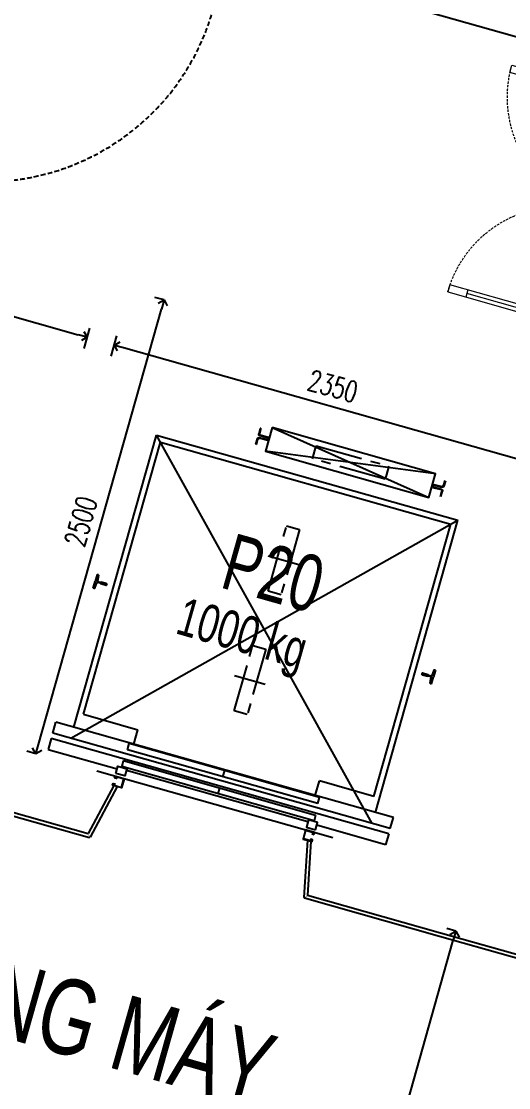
# Model space of a CAD drawing. Header units: millimetres. Extents: x -361675616 to 361246347, y -284141842 to 284396604.
# Drawn here: x -53049 to -50464, y 98277 to 103931 of the extents above; entities that cross this region are included whole.
import ezdxf
from ezdxf.enums import TextEntityAlignment as Align
from ezdxf.xclip import XClip

# ---------------------------------------------------------------- set-up
doc = ezdxf.new("R2010")
doc.units = ezdxf.units.MM
doc.header["$LTSCALE"] = 100
doc.header["$MEASUREMENT"] = 0
doc.header["$XCLIPFRAME"] = 0
for name, pattern in [('CENTERX2', [4, 2.5, -0.5, 0.5, -0.5]), ('HIDDEN', [0.375, 0.25, -0.125]), ('PHANTOMX2', [5, 2.5, -0.5, 0.5, -0.5, 0.5, -0.5]), ('Xref_NT1+NT2_MBDV Cot vach_220729$0$HIDDEN', [0.375, 0.25, -0.125]), ('Xref_NT1+NT2_MBDV Cot vach_220729$0$HIDDEN2', [0.1875, 0.125, -0.0625])]:
    doc.linetypes.add(name, pattern=pattern)
for name, color, linetype in [('A-ANNO-ROOM', 50, 'Continuous'), ('dien tich thong thuy', 3, 'Continuous'), ('KT-Net manh', 139, 'Continuous'), ('KT-Noi that', 32, 'Continuous'), ('Xref_NT1+NT2 Cot vach HIGH$0$KT-Text', 7, 'Continuous'), ('Xref_NT1+NT2_MBDV Cot vach_220729$0$KT-Net manh', 139, 'Continuous'), ('Xref_NT1+NT2_MBDV Cot vach_220729$0$KT-Text', 7, 'Continuous'), ('Xref_NT1+NT2_MBDV Cot vach_220729$0$KT-Tuong', 1, 'Continuous'), ('Xref_ST_MBDV Cot vach 30.7.2022$0$KT-Text', 7, 'Continuous')]:
    doc.layers.add(name, color=color, linetype=linetype)
doc.layers.add('KT-Kich thuoc', color=159, linetype='Continuous', lineweight=18)
doc.layers.add('Xref_NT1+NT2_MBDV Cot vach_220729$0$CUA', color=37, linetype='Continuous', lineweight=13)
doc.styles.add('220126_HDN_HBA typical plan$0$211210_HDN_HBA_TYPICAL PLAN CORE OPT 1$0$HBA-Text', font='GOTHIC.TTF')
doc.styles.add('Xref_NT1+NT2 Cot vach HIGH$0$Arial', font='arial.ttf', dxfattribs={"width": 0.7})
doc.styles.add('Xref_NT1+NT2_MBDV Cot vach_220729$0$Arial', font='arial.ttf', dxfattribs={"width": 0.7})
doc.styles.add('Xref_NT1+NT2_MBDV Cot vach_220729$0$xref.N.Cot vach tang N2$0$DIM', font='vnsimli.shx', dxfattribs={"width": 0.7})
doc.dimstyles.new('Xref_NT1+NT2_MBDV Cot vach_220729$0$xref.N.Cot vach tang N2$0$CCU 1-100 A1', dxfattribs={"dimscale": 100, "dimtxt": 2.2, "dimasz": 1, "dimexe": 1, "dimexo": 0, "dimgap": 1, "dimtad": 1, "dimdec": 0, "dimdsep": 46, "dimtxsty": 'Xref_NT1+NT2_MBDV Cot vach_220729$0$xref.N.Cot vach tang N2$0$DIM', "dimblk1": 'Xref_NT1+NT2_MBDV Cot vach_220729$0$xref.N.Cot vach tang N2$0$_ARCHTICK', "dimblk2": 'Xref_NT1+NT2_MBDV Cot vach_220729$0$xref.N.Cot vach tang N2$0$_ARCHTICK', "dimsah": 1, "dimcen": 0, "dimdle": 1, "dimclrd": 256, "dimclre": 256, "dimclrt": 31, "dimadec": 0, "dimazin": 0, "dimtfac": 1, "dimtdec": 0, "dimtix": 1, "dimtmove": 2, "dimatfit": 3, "dimldrblk": 'Xref_NT1+NT2_MBDV Cot vach_220729$0$xref.N.Cot vach tang N2$0$_ARCHTICK', "dimfxl": 8, "dimtolj": 1, "dimarcsym": 0})

# ---------------------------------------------------------------- blocks, each defined once
blk = doc.blocks.new('*U109')
for p, q in [((-1260, 525), (-1300, 525)), ((-1280, 100), (-1280, 525)), ((-90, 525), (-50, 525)), ((-70, 100), (-70, 525)), ((-1260, 100), (-1300, 100)), ((-90, 100), (-50, 100))]:
    blk.add_line(p, q)
for points in [[(-1300, 0), (-1260, 0), (-1260, 625), (-1300, 625)], [(-50, 0), (-90, 0), (-90, 625), (-50, 625)], [(-1350, -150), (-1290, -150), (-1290, -40), (-1300, -40), (-1300, 0), (-1350, 0)], [(0, -150), (-60, -150), (-60, -40), (-50, -40), (-50, 0), (0, 0)]]:
    blk.add_lwpolyline(points, close=True)
at = {"linetype": 'Xref_NT1+NT2_MBDV Cot vach_220729$0$HIDDEN2'}
for centre, start, end in [((-1300, 0), 0, 90), ((-50, 0), 90, 180)]:
    blk.add_arc(centre, 625, start, end, dxfattribs=at)
blk = doc.blocks.new('Xref_NT1+NT2_MBDV Cot vach_220729$0$A$C6F5A0866')
at = {"layer": 'Xref_NT1+NT2_MBDV Cot vach_220729$0$KT-Net manh', "linetype": 'Xref_NT1+NT2_MBDV Cot vach_220729$0$HIDDEN', "elevation": 0}
blk.add_lwpolyline([(3150, 7205, 0.414131), (4399.7, 5955), (4650.3, 5955, 0.414131), (5900, 7205, 1.000029)], format="xyb", dxfattribs=at)
at = {"layer": 'Xref_NT1+NT2_MBDV Cot vach_220729$0$KT-Tuong'}
blk.add_lwpolyline([(5900, 3525), (4600, 3525), (4600, 3725), (4700, 3725), (4700, 5825)], dxfattribs=at)
at = {"layer": 'Xref_NT1+NT2_MBDV Cot vach_220729$0$CUA', "xscale": -0.9999999999999994, "rotation": 359.9999999999839}
blk.add_blockref('*U109', (3250, 3725), dxfattribs=at)
blk = doc.blocks.new('TM KHACH CH (NT2)')
at = {"layer": 'KT-Net manh'}
for p, q in [((2832, 100), (2832, -583.1)), ((2850, 100), (2850, -595.3)), ((2500, -537.5), (2500, -1837.5)), ((2550, -644.8), (2832, -583.1)), ((2550, -663.3), (2847, -598.3)), ((2847, -595.3), (2847, -598.3)), ((2850, -595.3), (2847, -595.3)), ((2550, -1711.7), (2847, -1776.7)), ((2550, -1730.2), (2832, -1791.9)), ((2832, -2525), (2832, -1791.9)), ((2847, -1779.7), (2847, -1776.7)), ((2850, -1779.7), (2847, -1779.7)), ((2850, -2525), (2850, -1779.7))]:
    blk.add_line(p, q, dxfattribs=at)
at = {"layer": 'KT-Net manh', "const_width": 2}
for points in [[(2847, -595.3), (2832, -583.1)], [(2847, -1779.7), (2832, -1791.9)]]:
    blk.add_lwpolyline(points, dxfattribs=at)
at = {"layer": 'KT-Net manh', "ltscale": 2}
for points in [[(2510, -637.5), (2500, -637.5), (2500, -687.5), (2550, -687.5), (2550, -637.5), (2540, -637.5), (2540, -647.5), (2541.6, -647.5), (2541.6, -639.1), (2548.4, -639.1), (2548.4, -685.9), (2501.6, -685.9), (2501.6, -639.1), (2508.4, -639.1), (2508.4, -647.5), (2510, -647.5)], [(2510, -1737.5), (2500, -1737.5), (2500, -1687.5), (2550, -1687.5), (2550, -1737.5), (2540, -1737.5), (2540, -1727.5), (2541.6, -1727.5), (2541.6, -1735.9), (2548.4, -1735.9), (2548.4, -1689.1), (2501.6, -1689.1), (2501.6, -1735.9), (2508.4, -1735.9), (2508.4, -1727.5), (2510, -1727.5)]]:
    blk.add_lwpolyline(points, close=True, dxfattribs=at)
at = {"layer": 'KT-Noi that', "linetype": 'Continuous'}
for p, q in [((1497.5, -260.5, 0), (1497.5, -255.5, 0)), ((1497.5, -255.5, 0), (1535, -255.5, 0)), ((1500.5, -263.5, 0), (1530, -266.6, 0)), ((1533, -283.4, 0), (1533, -269.6, 0)), ((1572.5, -255.5, 0), (1535, -255.5, 0)), ((1537.1, -283.4, 0), (1537.1, -269.6, 0)), ((1569.5, -263.5, 0), (1540.1, -266.6, 0)), ((1572.5, -260.5, 0), (1572.5, -255.5, 0)), ((1530, -316.5, 0), (1530, -287.5, 0)), ((1531, -317.5, 0), (1535, -317.5, 0)), ((1539, -317.5, 0), (1535, -317.5, 0)), ((1540, -316.5, 0), (1540, -287.5, 0)), ((516.5, -877.5, 0), (545.6, -877.5, 0)), ((516.5, -880.7, 0), (516.5, -877.5, 0)), ((516.5, -880.7, 0), (545.6, -880.7, 0)), ((551.8, -931.3, 0), (551.8, -886.9, 0)), ((555, -931.3, 0), (555, -886.9, 0)), ((565, -931.3, 0), (565, -886.9, 0)), ((568.2, -931.3, 0), (568.2, -886.9, 0)), ((603.5, -877.5, 0), (574.4, -877.5, 0)), ((603.5, -880.7, 0), (574.4, -880.7, 0)), ((603.5, -880.7, 0), (603.5, -877.5, 0)), ((558, -934.3, 0), (562, -934.3, 0)), ((558, -937.5, 0), (562, -937.5, 0)), ((551.8, -1843.7, 0), (551.8, -1888.1, 0)), ((555, -1843.7, 0), (555, -1888.1, 0)), ((558, -1837.5, 0), (562, -1837.5, 0)), ((558, -1840.7, 0), (562, -1840.7, 0)), ((565, -1843.7, 0), (565, -1888.1, 0)), ((568.2, -1843.7, 0), (568.2, -1888.1, 0)), ((516.5, -1894.3, 0), (545.6, -1894.3, 0)), ((516.5, -1897.5, 0), (545.6, -1897.5, 0)), ((603.5, -1894.3, 0), (574.4, -1894.3, 0)), ((603.5, -1897.5, 0), (574.4, -1897.5, 0)), ((1530, -2058.5, 0), (1530, -2087.5, 0)), ((1531, -2057.5, 0), (1535, -2057.5, 0)), ((1532.9, -2091.6, 0), (1532.9, -2105.4, 0)), ((1539, -2057.5, 0), (1535, -2057.5, 0)), ((1537.1, -2091.6, 0), (1537.1, -2105.4, 0)), ((1540, -2058.5, 0), (1540, -2087.5, 0)), ((1497.5, -2114.5, 0), (1497.5, -2119.5, 0)), ((1497.5, -2119.5, 0), (1535, -2119.5, 0)), ((1500.5, -2111.5, 0), (1529.9, -2108.4, 0)), ((1572.5, -2119.5, 0), (1535, -2119.5, 0)), ((1569.5, -2111.5, 0), (1540.1, -2108.4, 0)), ((1572.5, -2114.5, 0), (1572.5, -2119.5, 0))]:
    blk.add_line(p, q, dxfattribs=at)
at = {"layer": 'KT-Noi that', "linetype": 'Continuous', "ltscale": 2}
for p, q in [((2310, -2117.5, 0), (2310, -257.5, 0)), ((2370, -257.5, 0), (2310, -257.5, 0)), ((2370, -2117.5, 0), (2370, -257.5, 0)), ((2400, -2117.5, 0), (2400, -257.5, 0)), ((2400, -257.5, 0), (2460, -257.5, 0)), ((2460, -257.5, 0), (2460, -637.5, 0)), ((700, -356.5, 0), (700, -2018.5, 0)), ((2310, -356.5, 0), (700, -356.5, 0)), ((730, -387.5, 0), (730, -1987.5, 0)), ((2230, -387.5, 0), (730, -387.5, 0)), ((2230, -387.5, 0), (2230, -687.5, 0)), ((2314, -1712.5, 0), (2314, -662.5, 0)), ((2348, -662.5, 0), (2314, -662.5, 0)), ((2348, -1712.5, 0), (2348, -662.5, 0)), ((2411, -1717.5, 0), (2411, -657.5, 0)), ((2411, -657.5, 0), (2441.3, -657.5, 0)), ((2441.3, -1717.5, 0), (2441.3, -657.5, 0)), ((2310, -687.5, 0), (2230, -687.5, 0)), ((2455, -1687.5, 0), (2455, -687.5, 0)), ((2314, -1187.5, 0), (2348, -1187.5, 0)), ((2411, -1187.5, 0), (2441.3, -1187.5, 0)), ((2230, -1987.5, 0), (2230, -1687.5, 0)), ((2310, -1687.5, 0), (2230, -1687.5, 0)), ((2348, -1712.5, 0), (2314, -1712.5, 0)), ((2411, -1717.5, 0), (2441.3, -1717.5, 0)), ((2460, -2117.5, 0), (2460, -1737.5, 0)), ((2310, -2018.5, 0), (700, -2018.5, 0)), ((2230, -1987.5, 0), (730, -1987.5, 0)), ((2370, -2117.5, 0), (2310, -2117.5, 0)), ((2400, -2117.5, 0), (2460, -2117.5, 0))]:
    blk.add_line(p, q, dxfattribs=at)
at = {"layer": 'KT-Noi that', "linetype": 'HIDDEN', "ltscale": 500}
for p, q in [((2370, -356.5, 0), (700, -2018.5, 0)), ((2370, -2018.5, 0), (700, -356.5, 0)), ((495, -937.5, 0), (625, -1837.5, 0)), ((495, -1837.5, 0), (625, -937.5, 0))]:
    blk.add_line(p, q, dxfattribs=at)
at = {"layer": 'KT-Noi that', "linetype": 'CENTERX2'}
for p, q in [((1155, -1101.5, 0), (1155, -1270.8, 0)), ((1815, -1101.5, 0), (1815, -1270.8, 0))]:
    blk.add_line(p, q, dxfattribs=at)
at = {"layer": 'KT-Noi that', "linetype": 'Continuous', "ltscale": 2, "elevation": 0}
for points in [[(2485, -637.5), (2445, -637.5), (2445, -687.5), (2485, -687.5)], [(495, -937.5), (625, -937.5), (625, -1837.5), (495, -1837.5)], [(2485, -1737.5), (2445, -1737.5), (2445, -1687.5), (2485, -1687.5)]]:
    blk.add_lwpolyline(points, close=True, dxfattribs=at)
at = {"layer": 'KT-Noi that', "linetype": 'PHANTOMX2', "elevation": 0}
for points in [[(975, -1151.5), (975, -1223.5), (1335, -1223.5), (1335, -1151.5)], [(1635, -1151.5), (1635, -1223.5), (1995, -1223.5), (1995, -1151.5)], [(524, -1187.5), (524, -1587.5), (596, -1587.5), (596, -1187.5)]]:
    blk.add_lwpolyline(points, close=True, dxfattribs=at)
at = {"layer": 'KT-Noi that', "linetype": 'Continuous'}
for centre, radius, start, end in [((1500.5, -260.5, 0), 3, 179.9996, 269.9996), ((1530, -269.6, 0), 3, 359.9996, 89.9996), ((1540.1, -269.6, 0), 3, 89.9996, 179.9996), ((1569.5, -260.5, 0), 3, 269.9996, 359.9996), ((1527.7, -282.8, 0), 5.25, 295.6694, 353.3169), ((1531, -316.5, 0), 1, 179.9996, 269.9996), ((1542.3, -282.8, 0), 5.25, 186.6824, 244.3299), ((1539, -316.5, 0), 1, 269.9996, 359.9996), ((545.6, -886.9, 0), 9.4, 359.9996, 89.9996), ((545.6, -886.9, 0), 6.2, 359.9996, 89.9996), ((574.4, -886.9, 0), 9.4, 89.9996, 179.9996), ((574.4, -886.9, 0), 6.2, 89.9996, 179.9996), ((558, -931.3, 0), 6.2, 179.9996, 269.9996), ((558, -931.3, 0), 3, 179.9996, 269.9996), ((562, -931.3, 0), 6.2, 269.9996, 359.9996), ((562, -931.3, 0), 3, 269.9996, 359.9996), ((558, -1843.7, 0), 6.2, 89.9996, 179.9996), ((558, -1843.7, 0), 3, 89.9996, 179.9996), ((562, -1843.7, 0), 6.2, 359.9996, 89.9996), ((562, -1843.7, 0), 3, 359.9996, 89.9996), ((545.6, -1888.1, 0), 6.2, 269.9996, 359.9996), ((545.6, -1888.1, 0), 9.4, 269.9996, 359.9996), ((574.4, -1888.1, 0), 9.4, 179.9996, 269.9996), ((574.4, -1888.1, 0), 6.2, 179.9996, 269.9996), ((1531, -2058.5, 0), 1, 89.9996, 179.9996), ((1527.7, -2092.2, 0), 5.25, 6.6824, 64.3299), ((1542.3, -2092.2, 0), 5.25, 115.6694, 173.3169), ((1539, -2058.5, 0), 1, 359.9996, 89.9996), ((1500.5, -2114.5, 0), 3, 89.9996, 179.9996), ((1529.9, -2105.4, 0), 3, 269.9996, 359.9996), ((1540.1, -2105.4, 0), 3, 179.9996, 269.9996), ((1569.5, -2114.5, 0), 3, 359.9996, 89.9996)]:
    blk.add_arc(centre, radius, start, end, dxfattribs=at)
blk = doc.blocks.new('Xref_NT1+NT2_MBDV Cot vach_220729$0$xref.N.Cot vach tang N2$0$_Open90')
at = {"color": 0, "linetype": 'ByBlock', "lineweight": -2}
for p, q in [((0, 0), (-1, 0)), ((-0.5, 0.5), (0, 0)), ((0, 0), (-0.5, -0.5))]:
    blk.add_line(p, q, dxfattribs=at)
blk = doc.blocks.new('*D146')
at = {"layer": 'Defpoints', "color": 5, "transparency": 16777216}
for p, q in [((-52292.1, 102453.9), (-52340.2, 102467.5)), ((-52958.3, 100096.2), (-52305.7, 102405.8)), ((-52971.9, 100048.1), (-53020, 100061.7))]:
    blk.add_line(p, q, dxfattribs=at)
at = {"layer": 'Defpoints', "color": 0, "transparency": 16777216}
for p in [(-52292.1, 102453.9, 0), (-52292.1, 102453.9), (-52971.9, 100048.1, 0)]:
    blk.add_point(p, dxfattribs=at)
at = {"layer": 'Defpoints', "color": 5, "transparency": 16777216, "xscale": 50, "yscale": 50, "zscale": 50}
for p, rotation in [((-52292.1, 102453.9), 74.22122040715573), ((-52971.9, 100048.1), 254.2212204071557)]:
    blk.add_blockref('Xref_NT1+NT2_MBDV Cot vach_220729$0$xref.N.Cot vach tang N2$0$_Open90', p, dxfattribs=dict(at, rotation=rotation))
at = {"layer": 'Defpoints', "color": 5, "transparency": 16777216, "insert": (-52733, 101279.6), "char_height": 110, "attachment_point": 5, "rotation": 74.2212, "style": 'Xref_NT1+NT2_MBDV Cot vach_220729$0$xref.N.Cot vach tang N2$0$DIM'}
blk.add_mtext('\\A1;2500', dxfattribs=at)
blk = doc.blocks.new('Xref_NT1+NT2_MBDV Cot vach_220729$0$xref.N.Cot vach tang N2$0$_ARCHTICK')
at = {"color": 0, "linetype": 'ByBlock', "const_width": 0.15}
blk.add_lwpolyline([(-0.5, -0.5), (0.5, 0.5)], dxfattribs=at)
blk = doc.blocks.new('*D139')
at = {"layer": 'Defpoints', "color": 5, "transparency": 16777216}
for p, q in [((-52572.2, 102156.1), (-52541.9, 102263.3)), ((-52507.4, 102201.6), (-50342.2, 101589.7)), ((-50310.8, 101517.1), (-50280.5, 101624.3))]:
    blk.add_line(p, q, dxfattribs=at)
at = {"layer": 'Defpoints', "color": 0, "transparency": 16777216}
for p in [(-52572.2, 102156.1, 0), (-50294.1, 101576.1), (-50310.8, 101517.1, 0)]:
    blk.add_point(p, dxfattribs=at)
at = {"layer": 'Defpoints', "color": 5, "transparency": 16777216, "xscale": 50, "yscale": 50, "zscale": 50}
for p, rotation in [((-52555.5, 102215.2), 164.2212196862862), ((-50294.1, 101576.1), 344.2212196862862)]:
    blk.add_blockref('Xref_NT1+NT2_MBDV Cot vach_220729$0$xref.N.Cot vach tang N2$0$_Open90', p, dxfattribs=dict(at, rotation=rotation))
at = {"layer": 'Defpoints', "color": 5, "transparency": 16777216, "insert": (-51396.3, 101996.7), "char_height": 110, "attachment_point": 5, "rotation": 344.2212, "style": 'Xref_NT1+NT2_MBDV Cot vach_220729$0$xref.N.Cot vach tang N2$0$DIM'}
blk.add_mtext('\\A1;2350', dxfattribs=at)
blk = doc.blocks.new('*D141')
at = {"layer": 'Defpoints', "color": 5, "transparency": 16777216}
for p, q in [((-54978, 102835.9), (-54947.7, 102943.1)), ((-54913.2, 102881.4), (-52748, 102269.6)), ((-52716.6, 102196.9), (-52686.3, 102304.1))]:
    blk.add_line(p, q, dxfattribs=at)
at = {"layer": 'Defpoints', "color": 0, "transparency": 16777216}
for p in [(-54978, 102835.9, 0), (-52699.9, 102256), (-52716.6, 102196.9, 0)]:
    blk.add_point(p, dxfattribs=at)
at = {"layer": 'Defpoints', "color": 5, "transparency": 16777216, "xscale": 50, "yscale": 50, "zscale": 50}
for p, rotation in [((-54961.3, 102895), 164.2212196862855), ((-52699.9, 102256), 344.2212196862855)]:
    blk.add_blockref('Xref_NT1+NT2_MBDV Cot vach_220729$0$xref.N.Cot vach tang N2$0$_Open90', p, dxfattribs=dict(at, rotation=rotation))
at = {"layer": 'Defpoints', "color": 5, "transparency": 16777216, "insert": (-53802.1, 102676.5), "char_height": 110, "attachment_point": 5, "rotation": 344.2212, "style": 'Xref_NT1+NT2_MBDV Cot vach_220729$0$xref.N.Cot vach tang N2$0$DIM'}
blk.add_mtext('\\A1;2350', dxfattribs=at)
blk = doc.blocks.new('*D175')
at = {"layer": 'Defpoints', "color": 5, "transparency": 16777216}
for p, q in [((-50745, 99107.1), (-50793.1, 99120.7)), ((-51547.1, 96268.3), (-50758.6, 99059)), ((-51560.7, 96220.1), (-51608.9, 96233.7))]:
    blk.add_line(p, q, dxfattribs=at)
at = {"layer": 'Defpoints', "color": 0, "transparency": 16777216}
for p in [(-50745, 99107.1, 0), (-50745, 99107.1), (-51560.7, 96220.1)]:
    blk.add_point(p, dxfattribs=at)
at = {"layer": 'Defpoints', "color": 5, "transparency": 16777216, "xscale": 50, "yscale": 50, "zscale": 50}
for p, rotation in [((-50745, 99107.1), 74.22122040948221), ((-51560.7, 96220.1), 254.2212204094822)]:
    blk.add_blockref('Xref_NT1+NT2_MBDV Cot vach_220729$0$xref.N.Cot vach tang N2$0$_Open90', p, dxfattribs=dict(at, rotation=rotation))
at = {"layer": 'Defpoints', "color": 5, "transparency": 16777216, "insert": (-51253.9, 97692.2), "char_height": 110, "attachment_point": 5, "rotation": 74.2212, "style": 'Xref_NT1+NT2_MBDV Cot vach_220729$0$xref.N.Cot vach tang N2$0$DIM'}
blk.add_mtext('\\A1;3000', dxfattribs=at)
blk = doc.blocks.new('STTT2')
at = {"layer": 'Xref_NT1+NT2_MBDV Cot vach_220729$0$KT-Text', "extrusion": (-7.84266e-08, 2.27976e-08, 1), "style": 'Xref_NT1+NT2_MBDV Cot vach_220729$0$Arial', "oblique": 360, "width": 0.7}
blk.add_text('P20', height=300, rotation=344.2212, dxfattribs=at).set_placement((-51622.2, 100653.4, 0), align=Align.CENTER)
at = {"layer": 'Xref_NT1+NT2_MBDV Cot vach_220729$0$KT-Text', "style": 'Xref_NT1+NT2_MBDV Cot vach_220729$0$Arial', "width": 0.7}
blk.add_text('1000 kg', height=200, rotation=344, dxfattribs=at).set_placement((-51773.9, 100384.5, 0), align=Align.CENTER)
blk = doc.blocks.new('ĂERWER')
at = {"layer": 'Xref_ST_MBDV Cot vach 30.7.2022$0$KT-Text'}
blk.add_blockref('STTT2', (0, 0), dxfattribs=at)
blk = doc.blocks.new('A$C418F5BC8')
at = {"layer": 'A-ANNO-ROOM', "insert": (648.1, 1090.8), "char_height": 600, "attachment_point": 2, "rotation": 50.4488, "style": '220126_HDN_HBA typical plan$0$211210_HDN_HBA_TYPICAL PLAN CORE OPT 1$0$HBA-Text'}
blk.add_mtext_dynamic_manual_height_columns('SL-S', width=722857412.874, gutter_width=9765.6, heights=[0], dxfattribs=at)
blk = doc.blocks.new('A$C2A6C5140')
at = {"layer": 'A-ANNO-ROOM', "insert": (731.4, 1190, 0), "char_height": 600, "attachment_point": 2, "rotation": 50.4488, "style": '220126_HDN_HBA typical plan$0$211210_HDN_HBA_TYPICAL PLAN CORE OPT 1$0$HBA-Text'}
blk.add_mtext_dynamic_manual_height_columns('2-BR', width=722857412.874, gutter_width=9765.6, heights=[0], dxfattribs=at)
blk = doc.blocks.new('A$C5388591E')
at = {"layer": 'A-ANNO-ROOM', "insert": (894.3, 842.2, 0), "char_height": 600, "attachment_point": 2, "rotation": 1.4065, "style": '220126_HDN_HBA typical plan$0$211210_HDN_HBA_TYPICAL PLAN CORE OPT 1$0$HBA-Text'}
blk.add_mtext_dynamic_manual_height_columns('3-BR', width=722857412.874, gutter_width=9765.6, heights=[0], dxfattribs=at)
blk = doc.blocks.new('A$C21AF0CCA')
at = {"layer": 'A-ANNO-ROOM', "insert": (1197.6, 814.7), "char_height": 600, "attachment_point": 2, "rotation": 0.1054, "style": '220126_HDN_HBA typical plan$0$211210_HDN_HBA_TYPICAL PLAN CORE OPT 1$0$HBA-Text'}
blk.add_mtext_dynamic_manual_height_columns('1-BR+', width=722857412.874, gutter_width=9765.6, heights=[0], dxfattribs=at)

msp = doc.modelspace()

# ---------------------------------------------------------------- linework, layer by layer
at = {"layer": 'Xref_NT1+NT2_MBDV Cot vach_220729$0$KT-Net manh'}
for p, q in [((-48003.9, 98280.6, 0), (-50830.7, 99079.4, 0)), ((-47999, 98297.9, 0), (-50825.8, 99096.7, 0))]:
    msp.add_line(p, q, dxfattribs=at)

# ---------------------------------------------------------------- block references
at = {"layer": 'A-ANNO-ROOM'}
for p in [(-189530.7, 172460.4, 0), (-190889.2, 167537.1, 0), (-200792.6, 136225.8, 0)]:
    msp.add_blockref('A$C21AF0CCA', p, dxfattribs=at)
at = {"layer": 'dien tich thong thuy'}
for name, p in [('A$C418F5BC8', (-193627.8, 162535.8, 0)), ('A$C418F5BC8', (-196423.1, 158761.1, 0)), ('A$C2A6C5140', (-184324.1, 156728, 0)), ('A$C418F5BC8', (-197159, 154394.3, 0)), ('A$C418F5BC8', (-196884, 150046.2, 0)), ('A$C2A6C5140', (-186961.9, 149139.9, 0)), ('A$C418F5BC8', (-198454.1, 145456, 0)), ('A$C418F5BC8', (-199748, 141469.3, 0)), ('A$C2A6C5140', (-189508.6, 140127.3, 0)), ('A$C2A6C5140', (-191916.6, 131438.4, 0)), ('A$C2A6C5140', (-194202.5, 124603.3, 0)), ('A$C2A6C5140', (-196141.2, 116842.5, 0)), ('A$C5388591E', (-189972.9, 179563.6, 0)), ('A$C5388591E', (-206737.7, 115340.5, 0))]:
    msp.add_blockref(name, p, dxfattribs=at)
at = {"layer": 'KT-Kich thuoc', "xscale": -1, "rotation": 74.22122041140408}
msp.add_blockref('TM KHACH CH (NT2)', (-52485.6, 102508.6, 0), dxfattribs=at)
at = {"layer": 'Xref_NT1+NT2 Cot vach HIGH$0$KT-Text', "rotation": 74.22122668239332}
msp.add_blockref('Xref_NT1+NT2_MBDV Cot vach_220729$0$A$C6F5A0866', (-47498.7, 98137.8, 0), dxfattribs=at)
at = {"layer": 'Xref_ST_MBDV Cot vach 30.7.2022$0$KT-Text'}
ref = msp.add_blockref('ĂERWER', (-130.2, 207.8, 0), dxfattribs=at)
XClip(ref).set_block_clipping_path([(-145481.4968165714, 62681.6150321455), (6518.5031834296, 171203.0065159942)])

# ---------------------------------------------------------------- texts
at = {"layer": 'Xref_NT1+NT2 Cot vach HIGH$0$KT-Text', "insert": (-53369.8, 99023, 0), "char_height": 400, "width": 4371.406, "attachment_point": 2, "rotation": 344.2212, "style": 'Xref_NT1+NT2 Cot vach HIGH$0$Arial'}
msp.add_mtext('SẢNH THANG MÁY', dxfattribs=at)

# ---------------------------------------------------------------- dimensions: what is measured, and where the dimension line sits
at = {"layer": 'Defpoints', "color": 5}
for p1, p2, distance, picture, middle in [((-54978, 102835.9, 0), (-52716.6, 102196.9, 0), 61.3, '*D141', (-53802.1, 102676.5)), ((-52971.9, 100048.1, 0), (-52292.1, 102453.9, 0), 0, '*D146', (-52733, 101279.6)), ((-52572.2, 102156.1, 0), (-50310.8, 101517.1, 0), 61.3, '*D139', (-51396.3, 101996.7)), ((-51560.7, 96220.1), (-50745, 99107.1, 0), 0, '*D175', (-51253.9, 97692.2))]:
    dim = msp.add_aligned_dim(p1=p1, p2=p2, distance=distance, dimstyle='Xref_NT1+NT2_MBDV Cot vach_220729$0$xref.N.Cot vach tang N2$0$CCU 1-100 A1', override={"dimscale": 50, "dimblk1": 'Xref_NT1+NT2_MBDV Cot vach_220729$0$xref.N.Cot vach tang N2$0$_Open90', "dimblk2": 'Xref_NT1+NT2_MBDV Cot vach_220729$0$xref.N.Cot vach tang N2$0$_Open90', "dimclrd": 5, "dimclre": 5, "dimclrt": 5, "dimlwd": 65535, "dimlwe": 65535}, dxfattribs=at)
    dim.commit()
    dim.dimension.update_dxf_attribs({"geometry": picture, "text_midpoint": middle})

doc.saveas('drawing.dxf')
